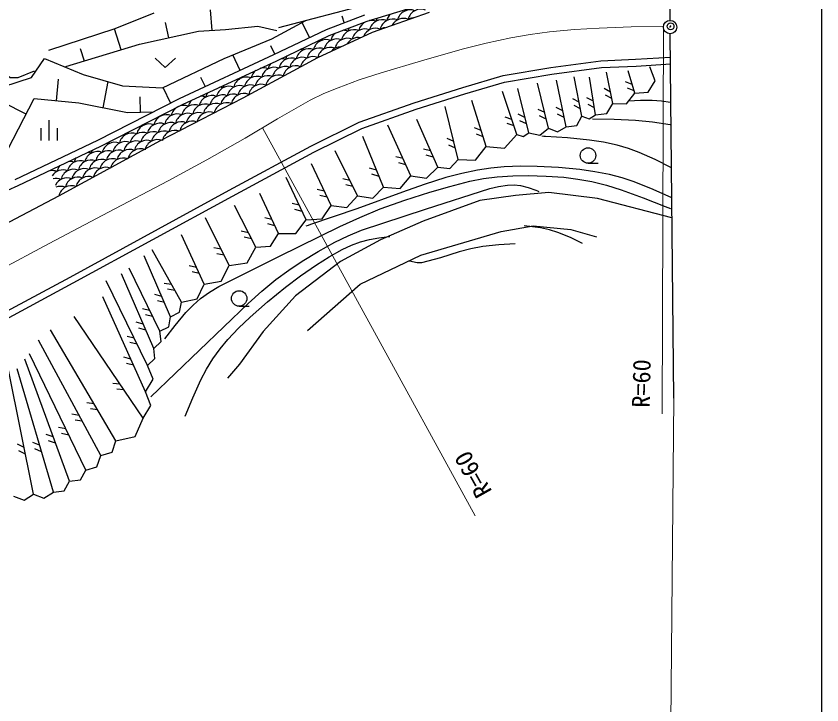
# Model space of a CAD drawing. Units: millimetres, scale not verified. Extents: x 40000 to 680000, y 20000 to 380000.
# Drawn here: x 519248 to 579000, y 260573 to 311685 of the extents above; entities that cross this region are included whole.
import ezdxf
from ezdxf.enums import TextEntityAlignment as Align

# ---------------------------------------------------------------- set-up
doc = ezdxf.new("R2010")
doc.units = ezdxf.units.MM
doc.header["$LTSCALE"] = 1000
doc.header["$PDMODE"] = 32
doc.header["$PDSIZE"] = 500
doc.linetypes.add('CHAIN', pattern=[18.5, 12, -1.5, 3.5, -1.5])
for name, color, linetype, lineweight in [('M-BGD', 7, 'Continuous', 25), ('M-BMK', 2, 'CHAIN', 13), ('M-BMK-OTRS', 5, 'Continuous', 25), ('M-BMK-SRVR', 3, 'Continuous', 25), ('M-STR-HTXT', 7, 'Continuous', 13), ('M-TTL-BAND', 7, 'Continuous', 25)]:
    doc.layers.add(name, color=color, linetype=linetype, lineweight=lineweight)
doc.layers.add('M-OTRS', color=6, linetype='Continuous')
doc.styles.add('ＭＳ ゴシック', font='')
doc.styles.get('ＭＳ ゴシック').set_extended_font_data('MS Gothic')

msp = doc.modelspace()

# ---------------------------------------------------------------- linework, layer by layer
at = {"layer": 'M-BGD'}
for p, q in [((545497, 312606), (538697, 310811)), ((545276, 311299), (550740, 312990)), ((526598, 310755), (529484, 311916)), ((533775, 310626), (533669, 312149)), ((545675, 310501), (549906, 311985)), ((538215, 310003), (540729, 311347)), ((542275, 310702), (545113, 311772)), ((543598, 311144), (543421, 311673)), ((521686, 309162), (526598, 310755)), ((527029, 309179), (526553, 310740)), ((530580, 310075), (530331, 311207)), ((540992, 310091), (540462, 311205)), ((542471, 310242), (545276, 311299)), ((528389, 309594), (532770, 310556)), ((532770, 310556), (534780, 310696)), ((538357, 308825), (542275, 310702)), ((538570, 308373), (542471, 310242)), ((541614, 308614), (545675, 310501)), ((522947, 307934), (528389, 309594)), ((534681, 308542), (538215, 310003)), ((524308, 308349), (524031, 309257)), ((538426, 308870), (538134, 309481)), ((520400, 307128), (521343, 308542)), ((521343, 308542), (524218, 307364)), ((530109, 306374), (534681, 308542)), ((531361, 305571), (538357, 308825)), ((531580, 305122), (538570, 308373)), ((535859, 307648), (535310, 308802)), ((536074, 305624), (541614, 308614)), ((558906, 307874), (562611, 308358)), ((562611, 308358), (565188, 308478)), ((565188, 308478), (567768, 308641)), ((555363, 307270), (558906, 307874)), ((558981, 307380), (562655, 307859)), ((562655, 307859), (565216, 307979)), ((565216, 307979), (567799, 308142)), ((566625, 306870), (566238, 307910)), ((518326, 306468), (520400, 307128)), ((524218, 307364), (527140, 306515)), ((533293, 306426), (532953, 307140)), ((552383, 306384), (555363, 307270)), ((555476, 306782), (558981, 307380)), ((561206, 304258), (560640, 307190)), ((562219, 304365), (561759, 307164)), ((563498, 305191), (563039, 307537)), ((565133, 305964), (564638, 307617)), ((522238, 305408), (522398, 307003)), ((525702, 304889), (526079, 306823)), ((552528, 305906), (555476, 306782)), ((558727, 303378), (557913, 306711)), ((560033, 303458), (559325, 306924)), ((564938, 306613), (564435, 306815)), ((566106, 306044), (566625, 306870)), ((527140, 306515), (530109, 306374)), ((530727, 305204), (530159, 306397)), ((548759, 305257), (552383, 306384)), ((556381, 302899), (555327, 306097)), ((557261, 303032), (556447, 306311)), ((563330, 306052), (562848, 306301)), ((564509, 305169), (565133, 305964)), ((565082, 306134), (564577, 306338)), ((565133, 305964), (566106, 306044)), ((516957, 298555), (520588, 305573)), ((520588, 305573), (523888, 305243)), ((525304, 302482), (531361, 305571)), ((528480, 304564), (528446, 305698)), ((529967, 302444), (536074, 305624)), ((548917, 304783), (552528, 305906)), ((554115, 302019), (553034, 305431)), ((561006, 305295), (560524, 305546)), ((562055, 305362), (561581, 305627)), ((563426, 305561), (562943, 305813)), ((519983, 304403), (518295, 305277)), ((523888, 305243), (527517, 304536)), ((525525, 302033), (531580, 305122)), ((544692, 303807), (548759, 305257)), ((544887, 303346), (548917, 304783)), ((552036, 301033), (551062, 304978)), ((558445, 304534), (557952, 304760)), ((559789, 304655), (559305, 304901)), ((561101, 304804), (560619, 305057)), ((562136, 304869), (561662, 305136)), ((563065, 304458), (563498, 305191)), ((563498, 305191), (564509, 305169)), ((527517, 304536), (529444, 304593)), ((556015, 304010), (555505, 304198)), ((556978, 304171), (556484, 304396)), ((558563, 304048), (558070, 304277)), ((559889, 304165), (559404, 304413)), ((560819, 303565), (561206, 304258)), ((561206, 304258), (561739, 304058)), ((561739, 304058), (562219, 304365)), ((562219, 304365), (563065, 304458)), ((521685, 303955), (521685, 302455)), ((541108, 302035), (544692, 303807)), ((548517, 299833), (546823, 303592)), ((550516, 300473), (548956, 304018)), ((556171, 303535), (555661, 303725)), ((557098, 303686), (556604, 303913)), ((560033, 303458), (560819, 303565)), ((521085, 303359), (521085, 302459)), ((522285, 303359), (522285, 302459)), ((541337, 301591), (544887, 303346)), ((553743, 303195), (553236, 303389)), ((556854, 302745), (557261, 303032)), ((557261, 303032), (558080, 302839)), ((558080, 302839), (558727, 303378)), ((558727, 303378), (559400, 303092)), ((559400, 303092), (560033, 303458)), ((519178, 299561), (525304, 302482)), ((522412, 298352), (529967, 302444)), ((546491, 298980), (544957, 302739)), ((551705, 302372), (551212, 302597)), ((553894, 302718), (553386, 302914)), ((555468, 301892), (556381, 302899)), ((556381, 302899), (556854, 302745)), ((519389, 299107), (525525, 302033)), ((535047, 298767), (541108, 302035)), ((549984, 301683), (549459, 301821)), ((551825, 301886), (551331, 302114)), ((553322, 301006), (554115, 302019)), ((554115, 302019), (555468, 301892)), ((535286, 298327), (541337, 301591)), ((544572, 298340), (542905, 301699)), ((547943, 301107), (547417, 301240)), ((550185, 301225), (549659, 301365)), ((542599, 297621), (541146, 300713)), ((548149, 300651), (547622, 300786)), ((551416, 300373), (552036, 301033)), ((552036, 301033), (553322, 301006)), ((561659, 300767), (562406, 300767)), ((545971, 300256), (545450, 300408)), ((549677, 299653), (550516, 300473)), ((550516, 300473), (551416, 300373)), ((540752, 296564), (539280, 299700)), ((544001, 299491), (543470, 299605)), ((546160, 299793), (545638, 299947)), ((547718, 298900), (548517, 299833)), ((548517, 299833), (549677, 299653)), ((513375, 296385), (519389, 299107)), ((523249, 292324), (535047, 298767)), ((542095, 298693), (541567, 298818)), ((544223, 299043), (543691, 299159)), ((545692, 298180), (546491, 298980)), ((546491, 298980), (547718, 298900)), ((509041, 291272), (522412, 298352)), ((523487, 291885), (535286, 298327)), ((538699, 295551), (537325, 298510)), ((542308, 298241), (541779, 298367)), ((543766, 297487), (544572, 298340)), ((544572, 298340), (545692, 298180)), ((556289, 298383), (553638, 297992)), ((558744, 298606), (556289, 298383)), ((562371, 298159), (558744, 298606)), ((537020, 294538), (535433, 297630)), ((540242, 297649), (539714, 297774)), ((541940, 296630), (542599, 297621)), ((542599, 297621), (543766, 297487)), ((553638, 297992), (549425, 296458)), ((567885, 296708), (562371, 298159)), ((540455, 297197), (539926, 297324)), ((535047, 293178), (533300, 296724)), ((538220, 296583), (537692, 296711)), ((539979, 295544), (540752, 296564)), ((540752, 296564), (541940, 296630)), ((549425, 296458), (546272, 295090)), ((538430, 296130), (537902, 296259)), ((555229, 295704), (557600, 296123)), ((557600, 296123), (560390, 295844)), ((560390, 295844), (562287, 295314)), ((533181, 291792), (531514, 295444)), ((536471, 295608), (535939, 295714)), ((536699, 295163), (536166, 295271)), ((538113, 294624), (538699, 295551)), ((538699, 295551), (539979, 295544)), ((549258, 293946), (555229, 295704)), ((537020, 294538), (538113, 294624)), ((546272, 295090), (543315, 293472)), ((531502, 290459), (529328, 294351)), ((534453, 294385), (533922, 294500)), ((534674, 293937), (534142, 294054)), ((536374, 293365), (537020, 294538)), ((530702, 289377), (528742, 293898)), ((543315, 293472), (539967, 290933)), ((544766, 291798), (549258, 293946)), ((529903, 288296), (527622, 292992)), ((532615, 293033), (532088, 293164)), ((534461, 292019), (535047, 293178)), ((535047, 293178), (536374, 293365)), ((508953, 284593), (523249, 292324)), ((529449, 287030), (527063, 292565)), ((532822, 292578), (532295, 292711)), ((509205, 284160), (523487, 291885)), ((528996, 285763), (525916, 292032)), ((530772, 291766), (530236, 291854)), ((532675, 290706), (533181, 291792)), ((533181, 291792), (534461, 292019)), ((540860, 288366), (544766, 291798)), ((530051, 290880), (529526, 291021)), ((531016, 291330), (530479, 291420)), ((528836, 283804), (525687, 290857)), ((530250, 290422), (529724, 290565)), ((531373, 289718), (531502, 290459)), ((531502, 290459), (532675, 290706)), ((539967, 290933), (537568, 288283)), ((529149, 289849), (528619, 289966)), ((535787, 290161), (536533, 290161)), ((528676, 281845), (523562, 289399)), ((529367, 289399), (528836, 289519)), ((530573, 288637), (530702, 289377)), ((530702, 289377), (531373, 289718)), ((528670, 288837), (528146, 288979)), ((529903, 288296), (530573, 288637)), ((526651, 280165), (521806, 288398)), ((528868, 288378), (528343, 288522)), ((529993, 287549), (529903, 288296)), ((537568, 288283), (535810, 285855)), ((525531, 279073), (520896, 287630)), ((528002, 287788), (527472, 287903)), ((528222, 287339), (527691, 287457)), ((529449, 287030), (529993, 287549)), ((529539, 286283), (529449, 287030)), ((523212, 277167), (519893, 286237)), ((524411, 277980), (520236, 286624)), ((527751, 286235), (527226, 286370)), ((528996, 285763), (529539, 286283)), ((527955, 285778), (527428, 285915)), ((529406, 284744), (528996, 285763)), ((535810, 285855), (534917, 284823)), ((520535, 276207), (518677, 285439)), ((522012, 276354), (519318, 285512)), ((528836, 283804), (529406, 284744)), ((526967, 284370), (526426, 284411)), ((527247, 283956), (526705, 283999)), ((529246, 282785), (528836, 283804)), ((525038, 282906), (524500, 282982)), ((528676, 281845), (529246, 282785)), ((523915, 282056), (523381, 282151)), ((525291, 282476), (524752, 282553)), ((524153, 281617), (523617, 281713)), ((528083, 280499), (528676, 281845)), ((522930, 281047), (522400, 281166)), ((522001, 280476), (521486, 280647)), ((523147, 280596), (522617, 280718)), ((526651, 280165), (528083, 280499)), ((519839, 279667), (519356, 279914)), ((520987, 279838), (520484, 280042)), ((522173, 280006), (521657, 280179)), ((526364, 279339), (526651, 280165)), ((519938, 279176), (519454, 279426)), ((521128, 279358), (520625, 279564)), ((525244, 278246), (525531, 279073)), ((525531, 279073), (526364, 279339)), ((524015, 277273), (524411, 277980)), ((524411, 277980), (525244, 278246)), ((523212, 277167), (524015, 277273)), ((522815, 276460), (523212, 277167)), ((519058, 276060), (519834, 275764)), ((519834, 275764), (520535, 276207)), ((520535, 276207), (521310, 275911)), ((521310, 275911), (522012, 276354)), ((522012, 276354), (522815, 276460))]:
    msp.add_line(p, q, dxfattribs=at)
for points in [[(534780, 310696), (537166, 310938), (538582, 310615)], [(516700, 309523), (518399, 309442), (518116, 308593), (518318, 307541), (518803, 307136), (519410, 307136), (520623, 307622)], [(529559, 308573), (530309, 307864), (531059, 308573)], [(564649, 305394), (565538, 305457), (566424, 305459), (567098, 305393), (567770, 305293)], [(561998, 304051), (563586, 304040), (565169, 303969), (566450, 303833), (567737, 303649)], [(567804, 300455), (566640, 301044), (565459, 301574), (564650, 301868), (563813, 302107), (562804, 302325), (561778, 302485), (560145, 302650), (558493, 302756), (558371, 302763), (558239, 302771)], [(567871, 298206), (566487, 298824), (565087, 299384), (564179, 299683), (563256, 299924), (562161, 300139), (561051, 300295), (559470, 300442), (557876, 300529), (556665, 300545), (555449, 300502), (554457, 300410), (553471, 300259), (552289, 300010), (551120, 299703), (549500, 299195), (547891, 298628), (544502, 297395), (541081, 296215), (540901, 296153), (540721, 296092)], [(530284, 287736), (531043, 288734), (531841, 289685), (532367, 290224), (532932, 290718), (533588, 291196), (534282, 291627), (538771, 293877), (543251, 296076), (544735, 296750), (546251, 297372), (548076, 298019), (549926, 298612), (551399, 299047), (552894, 299426), (553903, 299625), (554931, 299766), (556076, 299839), (557227, 299852), (558549, 299818), (559866, 299725), (560905, 299595), (561932, 299406), (563024, 299135), (564111, 298803), (565752, 298212), (567379, 297562), (567574, 297481), (567770, 297401)], [(529244, 283440), (532845, 286887), (536451, 290354), (537457, 291267), (538501, 292132), (539463, 292842), (540461, 293503), (541659, 294226), (542888, 294898), (543859, 295369), (544862, 295789), (549596, 297357), (554373, 298892), (555030, 299048), (555686, 299143), (556170, 299156), (556648, 299109), (557221, 298966), (557797, 298758), (557901, 298717), (558004, 298676)], [(561260, 294817), (560356, 295255), (559426, 295638), (558791, 295830), (558130, 295967), (557538, 296054), (556931, 296126)], [(531794, 281997), (532344, 283363), (532949, 284706), (533368, 285497), (533838, 286257), (534370, 286988), (534959, 287693), (535751, 288533), (536597, 289341), (537890, 290478), (539213, 291562), (540343, 292417), (541512, 293225), (542457, 293821), (543434, 294366), (544107, 294678), (544798, 294933), (545460, 295107), (546138, 295222), (546545, 295274), (546963, 295320)], [(556259, 294783), (555055, 294713), (553857, 294583), (552974, 294413), (552093, 294182), (550723, 293751), (549314, 293374), (548981, 293377), (548650, 293441), (548533, 293472), (548406, 293508)]]:
    msp.add_lwpolyline(points, dxfattribs=at)
for centre in [(561659, 301340), (535787, 290735)]:
    msp.add_circle(centre, 574, dxfattribs=at)
for centre, start, end in [((548467, 311188), 69.05922, 167.18321), ((549263, 311238), 69.05922, 167.18321), ((546391, 310453), 69.05922, 167.18321), ((545595, 310404), 69.05922, 98.45632), ((546875, 311088), 152.6041, 167.18321), ((547187, 310503), 69.05922, 167.18321), ((547671, 311138), 133.377, 167.18321), ((547983, 310553), 69.05922, 151.24927), ((548779, 310603), 95.10641, 123.55383), ((544798, 310354), 152.44063, 167.18321), ((545111, 309769), 69.05922, 167.18321), ((545595, 310404), 119.10898, 167.18321), ((545907, 309819), 69.05922, 156.72009), ((546703, 309869), 96.48976, 122.17048), ((543518, 309669), 130.24312, 167.18321), ((544315, 309719), 69.05922, 167.18321), ((543518, 309669), 69.05922, 91.05086), ((542238, 308985), 69.05922, 167.18321), ((541442, 308935), 69.05922, 75.39044), ((543034, 309035), 69.05922, 167.18321), ((543831, 309085), 69.05922, 167.18321), ((544627, 309135), 81.00167, 148.84252), ((540958, 308301), 69.05922, 167.18321), ((540162, 308251), 69.05922, 81.70779), ((541442, 308935), 155.81393, 167.18321), ((541754, 308351), 69.05922, 167.18321), ((542550, 308401), 69.05922, 167.18321), ((543347, 308451), 91.00422, 138.83997), ((539678, 307617), 69.05922, 167.18321), ((538882, 307567), 69.05922, 89.30005), ((540162, 308251), 149.49659, 167.18321), ((540474, 307667), 69.05922, 167.18321), ((541270, 307717), 69.05922, 167.18321), ((542067, 307767), 111.72297, 118.12122), ((537602, 306883), 69.05922, 103.74331), ((538398, 306933), 69.05922, 167.18321), ((538882, 307567), 141.14976, 167.18321), ((539194, 306983), 69.05922, 167.18321), ((539990, 307033), 69.05922, 167.18321), ((536322, 306199), 69.05922, 167.18321), ((537118, 306249), 69.05922, 167.18321), ((537602, 306883), 126.1445, 167.18321), ((537914, 306299), 69.05922, 167.18321), ((538710, 306349), 69.05922, 167.18321), ((535525, 306149), 155.27343, 167.18321), ((536634, 305615), 69.05922, 167.18321), ((537430, 305665), 69.05922, 167.18321), ((534245, 305465), 147.15662, 167.18321), ((535041, 305515), 69.05922, 167.18321), ((534245, 305465), 69.05922, 82.73119), ((535838, 305565), 69.05922, 167.18321), ((536150, 304980), 69.05922, 167.18321), ((532965, 304781), 136.53795, 167.18321), ((533761, 304831), 69.05922, 167.18321), ((532965, 304781), 69.05922, 93.34986), ((534558, 304881), 69.05922, 167.18321), ((535354, 304931), 69.05922, 167.18321), ((531685, 304097), 69.05922, 167.18321), ((532481, 304146), 69.05922, 167.18321), ((533277, 304196), 69.05922, 167.18321), ((534074, 304246), 69.05922, 167.18321), ((534870, 304296), 69.05922, 167.18321), ((530405, 303412), 69.05922, 167.18321), ((531201, 303462), 69.05922, 167.18321), ((531997, 303512), 69.05922, 167.18321), ((532793, 303562), 69.05922, 167.18321), ((533590, 303612), 69.05922, 167.18321), ((529125, 302728), 69.05922, 167.18321), ((529921, 302778), 69.05922, 167.18321), ((530717, 302828), 69.05922, 167.18321), ((531513, 302878), 69.05922, 167.18321), ((532310, 302928), 69.05922, 167.18321), ((527845, 302044), 69.05922, 167.18321), ((528329, 302678), 160.32878, 167.18321), ((528641, 302094), 69.05922, 167.18321), ((529437, 302144), 69.05922, 167.18321), ((530233, 302194), 69.05922, 167.18321), ((531029, 302244), 69.05922, 167.18321), ((527049, 301994), 157.856, 167.18321), ((527361, 301410), 69.05922, 167.18321), ((528157, 301460), 69.05922, 167.18321), ((527049, 301994), 69.05922, 76.19327), ((528953, 301510), 69.05922, 167.18321), ((529749, 301560), 69.05922, 167.18321), ((526565, 301360), 69.05922, 167.18321), ((525768, 301310), 69.05922, 78.79634), ((527673, 300826), 69.05922, 167.18321), ((528469, 300876), 69.05922, 167.18321), ((524488, 300626), 146.43655, 167.18321), ((525285, 300676), 69.05922, 167.18321), ((524488, 300626), 69.05922, 84.54904), ((525768, 301310), 153.45771, 167.18321), ((526081, 300726), 69.05922, 167.18321), ((526877, 300776), 69.05922, 167.18321), ((527189, 300192), 69.05922, 167.18321), ((523208, 299942), 137.52744, 167.18321), ((524004, 299992), 69.05922, 167.18321), ((523208, 299942), 69.05922, 93.45816), ((524801, 300042), 69.05922, 167.18321), ((525597, 300092), 69.05922, 167.18321), ((526393, 300142), 69.05922, 167.18321), ((521928, 299258), 69.05922, 98.01031), ((522724, 299308), 69.05922, 146.89352), ((523520, 299358), 69.05922, 167.18321), ((524317, 299408), 69.05922, 167.18321), ((525113, 299457), 69.05922, 167.18321), ((525909, 299507), 69.05922, 167.18321), ((522240, 298673), 69.05922, 104.73385), ((523037, 298723), 69.05922, 156.03101), ((523833, 298773), 69.05922, 167.18321), ((524629, 298823), 69.05922, 167.18321), ((522553, 298089), 69.05922, 111.40689), ((523349, 298139), 69.05922, 167.18321)]:
    msp.add_arc(centre, 961, start, end, dxfattribs=at)
at = {"layer": 'M-BMK'}
msp.add_lwpolyline([(517286, 292453), (521696, 294807), (526108, 297133), (530527, 299464), (533390, 301023), (536226, 302635), (538625, 304067), (541047, 305441), (542069, 305935), (543118, 306374), (544697, 306947), (546308, 307467), (549306, 308375), (552326, 309228), (554117, 309682), (555930, 310079), (557356, 310328), (558802, 310519), (560644, 310689), (562491, 310800), (564865, 310884), (567250, 310935)], dxfattribs=at)
at = {"layer": 'M-BMK-OTRS'}
for p, q in [((567741, 311372), (567592, 326384)), ((568017, 283344), (567751, 310372))]:
    msp.add_line(p, q, dxfattribs=at)
at = {"layer": 'M-BMK-SRVR'}
for radius in [498, 15]:
    msp.add_circle((567746, 310872), radius, dxfattribs=at)
at = {"layer": 'M-OTRS'}
msp.add_point((567783, 310926), dxfattribs=at)
at = {"layer": 'M-STR-HTXT'}
for p, q in [((567250, 310935), (567156, 282163)), ((537511, 303395), (553289, 274598)), ((568017, 283344), (567550, 232683))]:
    msp.add_line(p, q, dxfattribs=at)
at = {"layer": 'M-TTL-BAND'}
msp.add_line((579000, 20000), (579000, 370000), dxfattribs=at)

# ---------------------------------------------------------------- texts
at = {"layer": 'M-STR-HTXT', "style": 'ＭＳ ゴシック'}
for rotation, p in [(88.7, (566625, 282606)), (119.2, (554916, 276613))]:
    msp.add_text('R=60', height=1320, rotation=rotation, dxfattribs=at).set_placement(p, align=Align.BOTTOM_LEFT)

doc.saveas('drawing.dxf')
